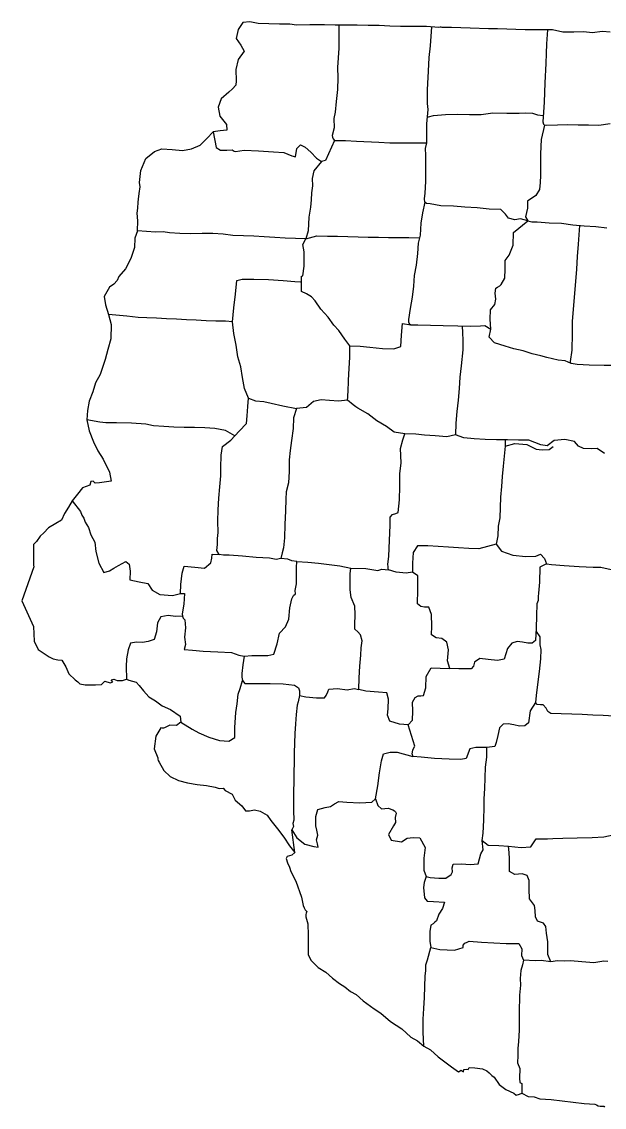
# Model space of a CAD drawing. Extents: x 0 to 16.5, y 0 to 16.2.
# Drawn here: x 0 to 8.2, y 0.91 to 16.2 of the extents above; entities that cross this region are included whole.
import ezdxf

# ---------------------------------------------------------------- set-up
doc = ezdxf.new("R2010")
doc.units = 0
doc.layers.add('WHITE', color=7, linetype='CONTINUOUS')

msp = doc.modelspace()

# ---------------------------------------------------------------- linework, layer by layer
at = {"layer": 'WHITE', "linetype": 'CONTINUOUS'}
for p, q in [((3.044761, 16.089481), (3.018613, 15.960407)), ((3.114094, 16.188333), (3.044761, 16.089481)), ((3.210761, 16.198962), (3.114094, 16.188333)), ((3.326761, 16.172481), (3.210761, 16.198962)), ((3.477983, 16.169888), (3.326761, 16.172481)), ((3.629205, 16.165074), (3.477983, 16.169888)), ((3.773761, 16.162481), (3.629205, 16.165074)), ((3.868355, 16.151028), (3.773761, 16.162481)), ((4.056511, 16.153356), (3.868355, 16.151028)), ((4.262292, 16.156997), (4.056511, 16.153356)), ((4.409761, 16.149481), (4.262292, 16.156997)), ((4.56515, 16.149458), (4.409761, 16.149481)), ((4.463621, 16.149473), (4.464867, 15.826732)), ((4.720872, 16.148962), (4.56515, 16.149458)), ((4.876261, 16.147356), (4.720872, 16.148962)), ((5.03065, 16.144), (4.876261, 16.147356)), ((5.183372, 16.138254), (5.03065, 16.144)), ((5.333761, 16.129481), (5.183372, 16.138254)), ((5.512539, 16.131333), (5.333761, 16.129481)), ((5.697983, 16.130962), (5.512539, 16.131333)), ((5.870761, 16.119481), (5.697983, 16.130962)), ((5.752217, 15.859489), (5.771743, 16.126061)), ((5.890131, 16.12437), (5.870761, 16.119481)), ((5.904391, 16.123259), (5.890131, 16.12437)), ((5.919761, 16.119481), (5.904391, 16.123259)), ((6.049928, 16.116232), (5.919761, 16.119481)), ((6.179932, 16.112574), (6.049928, 16.116232)), ((6.309777, 16.108637), (6.179932, 16.112574)), ((6.569, 16.100459), (6.309777, 16.108637)), ((6.698386, 16.096481), (6.569, 16.100459)), ((6.827626, 16.092753), (6.698386, 16.096481)), ((6.956724, 16.089407), (6.827626, 16.092753)), ((7.085683, 16.086575), (6.956724, 16.089407)), ((7.214506, 16.084388), (7.085683, 16.086575)), ((7.343198, 16.08298), (7.214506, 16.084388)), ((7.471761, 16.082481), (7.343198, 16.08298)), ((7.398859, 16.082343), (7.386761, 15.886481)), ((7.616317, 16.052185), (7.471761, 16.082481)), ((7.912761, 16.056481), (7.770205, 16.051444)), ((8.029835, 16.041777), (7.912761, 16.056481)), ((8.176687, 16.060851), (8.029835, 16.041777)), ((8.283761, 16.049481), (8.176687, 16.060851)), ((3.018613, 15.960407), (3.084242, 15.868222)), ((7.770205, 16.051444), (7.616317, 16.052185)), ((3.130761, 15.784481), (3.045242, 15.668814)), ((3.084242, 15.868222), (3.130761, 15.784481)), ((4.464867, 15.826732), (4.444761, 15.555481)), ((5.735729, 15.695665), (5.752217, 15.859489)), ((7.38055, 15.749352), (7.375136, 15.612387)), ((7.386761, 15.886481), (7.38055, 15.749352)), ((3.045242, 15.668814), (3.013946, 15.526481)), ((5.724713, 15.500737), (5.735729, 15.695665)), ((7.375136, 15.612387), (7.365011, 15.338481)), ((3.013946, 15.526481), (3.017761, 15.367481)), ((4.444761, 15.555481), (4.451589, 15.409794)), ((5.717585, 15.330433), (5.724713, 15.500737)), ((3.014798, 15.303666), (2.966057, 15.255629)), ((3.017761, 15.367481), (3.014798, 15.303666)), ((4.451589, 15.409794), (4.442386, 15.243481)), ((5.712761, 15.240481), (5.717585, 15.330433)), ((7.365011, 15.338481), (7.359456, 15.201305)), ((2.913761, 15.204481), (2.808089, 15.114028)), ((2.966057, 15.255629), (2.913761, 15.204481)), ((4.442386, 15.243481), (4.42662, 15.075668)), ((5.710317, 15.048629), (5.712205, 15.152)), ((5.712205, 15.152), (5.712761, 15.240481)), ((7.359456, 15.201305), (7.353011, 15.063825)), ((2.808089, 15.114028), (2.765886, 14.996856)), ((2.765886, 14.996856), (2.78987, 14.870497)), ((4.42662, 15.075668), (4.413761, 14.925481)), ((5.721761, 14.963481), (5.710317, 15.048629)), ((7.353011, 15.063825), (7.345253, 14.925922)), ((2.78987, 14.870497), (2.882761, 14.752481)), ((4.413761, 14.925481), (4.393205, 14.834)), ((4.393205, 14.834), (4.395983, 14.702962)), ((5.701825, 14.760001), (5.721761, 14.963481)), ((5.711058, 14.85424), (5.724729, 14.859161)), ((5.724729, 14.859161), (5.793761, 14.876481)), ((5.793761, 14.876481), (5.96462, 14.892059)), ((5.96462, 14.892059), (6.133886, 14.896106)), ((6.133886, 14.896106), (6.301839, 14.89434)), ((6.301839, 14.89434), (6.468761, 14.892481)), ((6.468761, 14.892481), (6.630094, 14.915777)), ((6.630094, 14.915777), (6.826094, 14.909518)), ((6.826094, 14.909518), (7.002761, 14.909481)), ((7.002761, 14.909481), (7.089539, 14.91374)), ((7.089539, 14.91374), (7.190317, 14.912888)), ((7.190317, 14.912888), (7.257761, 14.886481)), ((7.257761, 14.886481), (7.341897, 14.876984)), ((7.345253, 14.925922), (7.335761, 14.787481)), ((2.882761, 14.752481), (2.885428, 14.673444)), ((4.395983, 14.702962), (4.368761, 14.597481)), ((5.702537, 14.623401), (5.701825, 14.760001)), ((7.356872, 14.741481), (7.313714, 14.539559)), ((7.335761, 14.787481), (7.341983, 14.755814)), ((7.341983, 14.755814), (7.356872, 14.741481)), ((7.389761, 14.736481), (7.356872, 14.741481)), ((7.540201, 14.743129), (7.389761, 14.736481)), ((7.688241, 14.745025), (7.540201, 14.743129)), ((7.834361, 14.743897), (7.688241, 14.745025)), ((7.979041, 14.741473), (7.834361, 14.743897)), ((8.122761, 14.739481), (7.979041, 14.741473)), ((8.281886, 14.75859), (8.122761, 14.739481)), ((2.510539, 14.462259), (2.606983, 14.55237)), ((2.606983, 14.55237), (2.696761, 14.646481)), ((2.794761, 14.661518), (2.696761, 14.646481)), ((2.696761, 14.646481), (2.735761, 14.427481)), ((2.885428, 14.673444), (2.794761, 14.661518)), ((4.401761, 14.526481), (4.277761, 14.243481)), ((4.368761, 14.597481), (4.372872, 14.57174)), ((4.372872, 14.57174), (4.382317, 14.548222)), ((4.382317, 14.548222), (4.401761, 14.526481)), ((4.401761, 14.526481), (4.557465, 14.523962)), ((4.557465, 14.523962), (4.713391, 14.517666)), ((5.704353, 14.493761), (5.702537, 14.623401)), ((7.313714, 14.539559), (7.302386, 14.337356)), ((1.868761, 14.369481), (1.973948, 14.407512)), ((1.973948, 14.407512), (2.116261, 14.397731)), ((2.116261, 14.397731), (2.265323, 14.383825)), ((2.265323, 14.383825), (2.390761, 14.409481)), ((2.390761, 14.409481), (2.510539, 14.462259)), ((2.735761, 14.427481), (2.797687, 14.389222)), ((2.797687, 14.389222), (2.885168, 14.389407)), ((2.885168, 14.389407), (2.961761, 14.396481)), ((2.961761, 14.396481), (2.976428, 14.38537)), ((2.976428, 14.38537), (2.991761, 14.376925)), ((2.991761, 14.376925), (3.009761, 14.372481)), ((3.009761, 14.372481), (3.13062, 14.3877)), ((3.13062, 14.3877), (3.334636, 14.380981)), ((3.334636, 14.380981), (3.545964, 14.366012)), ((3.85565, 14.29774), (3.871761, 14.415481)), ((3.871761, 14.415481), (3.923016, 14.463921)), ((3.923016, 14.463921), (3.991465, 14.433333)), ((3.991465, 14.433333), (4.069136, 14.359856)), ((4.713391, 14.517666), (5.024798, 14.501296)), ((5.024798, 14.501296), (5.179724, 14.495)), ((5.179724, 14.495), (5.333761, 14.492481)), ((5.333761, 14.492481), (5.704353, 14.493761)), ((5.684761, 14.415481), (5.704353, 14.493761)), ((5.687033, 14.321281), (5.684761, 14.415481)), ((1.678465, 14.103629), (1.746057, 14.273)), ((1.746057, 14.273), (1.868761, 14.369481)), ((3.545964, 14.366012), (3.688761, 14.356481)), ((3.688761, 14.356481), (3.803539, 14.310888)), ((3.803539, 14.310888), (3.85565, 14.29774)), ((4.069136, 14.359856), (4.148057, 14.279629)), ((4.220256, 14.228791), (4.110391, 14.098888)), ((4.148057, 14.279629), (4.220256, 14.228791)), ((4.277761, 14.243481), (4.220256, 14.228791)), ((5.688057, 14.146921), (5.687033, 14.321281)), ((7.302386, 14.337356), (7.300995, 14.141715)), ((1.657761, 13.936481), (1.678465, 14.103629)), ((4.110391, 14.098888), (4.088131, 13.989074)), ((5.686345, 13.948561), (5.688057, 14.146921)), ((7.300995, 14.141715), (7.301761, 14.031481)), ((1.666354, 13.874222), (1.657761, 13.936481)), ((4.088131, 13.989074), (4.094761, 13.887481)), ((5.680409, 13.782361), (5.686345, 13.948561)), ((7.29628, 13.934925), (7.289242, 13.837037)), ((7.301761, 14.031481), (7.29628, 13.934925)), ((1.643761, 13.701481), (1.654502, 13.77974)), ((1.654502, 13.77974), (1.666354, 13.874222)), ((4.079576, 13.789888), (4.07328, 13.689407)), ((4.094761, 13.887481), (4.079576, 13.789888)), ((5.668761, 13.704481), (5.680409, 13.782361)), ((7.289242, 13.837037), (7.237761, 13.752481)), ((1.634428, 13.572814), (1.636761, 13.657148)), ((1.636761, 13.657148), (1.643761, 13.701481)), ((4.07328, 13.689407), (4.062761, 13.586481)), ((5.675724, 13.656185), (5.642214, 13.508965)), ((5.675724, 13.656185), (5.668761, 13.704481)), ((5.699131, 13.638777), (5.675724, 13.656185)), ((5.748761, 13.636481), (5.699131, 13.638777)), ((5.900242, 13.604185), (5.748761, 13.636481)), ((7.120391, 13.670629), (7.119465, 13.573666)), ((7.237761, 13.752481), (7.120391, 13.670629)), ((1.622761, 13.500481), (1.634428, 13.572814)), ((1.632983, 13.393296), (1.622761, 13.500481)), ((4.062761, 13.586481), (4.040391, 13.445148)), ((5.642214, 13.508965), (5.618386, 13.360106)), ((6.07728, 13.602111), (5.900242, 13.604185)), ((6.238761, 13.586481), (6.07728, 13.602111)), ((6.408983, 13.575888), (6.238761, 13.586481)), ((6.577872, 13.55774), (6.408983, 13.575888)), ((6.742761, 13.552481), (6.577872, 13.55774)), ((6.811724, 13.486518), (6.742761, 13.552481)), ((6.852465, 13.434111), (6.811724, 13.486518)), ((7.119465, 13.573666), (7.092761, 13.450481)), ((1.627872, 13.254333), (1.632983, 13.393296)), ((4.040391, 13.445148), (4.030465, 13.252481)), ((5.618386, 13.360106), (5.607495, 13.193434)), ((6.942761, 13.409481), (6.852465, 13.434111)), ((6.91965, 13.229555), (7.122576, 13.393518)), ((7.020902, 13.420919), (6.942761, 13.409481)), ((7.122576, 13.393518), (7.020902, 13.420919)), ((7.092761, 13.450481), (7.122576, 13.393518)), ((7.122576, 13.393518), (7.181946, 13.381444)), ((7.181946, 13.381444), (7.255761, 13.382481)), ((7.255761, 13.382481), (7.422057, 13.364888)), ((7.422057, 13.364888), (7.596798, 13.363074)), ((7.596798, 13.363074), (7.755761, 13.339481)), ((7.755761, 13.339481), (7.917261, 13.326262)), ((7.835983, 13.065296), (7.855627, 13.331307)), ((7.917261, 13.326262), (8.078761, 13.313231)), ((8.078761, 13.313231), (8.237261, 13.297575)), ((1.592761, 13.150481), (1.585823, 13.01884)), ((1.627872, 13.254333), (1.592761, 13.150481)), ((1.882835, 13.236925), (1.627872, 13.254333)), ((1.99102, 13.240703), (1.882835, 13.236925)), ((2.078761, 13.226481), (1.99102, 13.240703)), ((2.227826, 13.214768), (2.078761, 13.226481)), ((2.38228, 13.213444), (2.227826, 13.214768)), ((2.538011, 13.216231), (2.38228, 13.213444)), ((2.690909, 13.216851), (2.538011, 13.216231)), ((2.836863, 13.209027), (2.690909, 13.216851)), ((2.971761, 13.186481), (2.836863, 13.209027)), ((3.120015, 13.184044), (2.971761, 13.186481)), ((3.267464, 13.177758), (3.120015, 13.184044)), ((3.414283, 13.169163), (3.267464, 13.177758)), ((3.560647, 13.159799), (3.414283, 13.169163)), ((3.706732, 13.151204), (3.560647, 13.159799)), ((3.852711, 13.144918), (3.706732, 13.151204)), ((4.030465, 13.252481), (3.998761, 13.142481)), ((3.998761, 13.142481), (4.155761, 13.182481)), ((4.155761, 13.182481), (4.301834, 13.17988)), ((4.301834, 13.17988), (4.446861, 13.17686)), ((4.446861, 13.17686), (4.591057, 13.173592)), ((4.591057, 13.173592), (4.734636, 13.170251)), ((4.734636, 13.170251), (4.877812, 13.167008)), ((4.877812, 13.167008), (5.020798, 13.164037)), ((5.020798, 13.164037), (5.163809, 13.16151)), ((5.163809, 13.16151), (5.307059, 13.1596)), ((5.307059, 13.1596), (5.450761, 13.158481)), ((5.450761, 13.158481), (5.598409, 13.155046)), ((5.607495, 13.193434), (5.580761, 13.080481)), ((6.916205, 13.051074), (6.91965, 13.229555)), ((1.585823, 13.01884), (1.537261, 12.864606)), ((3.998761, 13.142481), (3.852711, 13.144918)), ((3.958761, 13.063481), (3.998761, 13.142481)), ((3.973502, 12.956592), (3.958761, 13.063481)), ((5.580761, 13.080481), (5.57202, 12.934037)), ((6.860761, 12.909481), (6.916205, 13.051074)), ((7.823539, 12.890666), (7.835983, 13.065296)), ((1.537261, 12.864606), (1.459448, 12.718059)), ((3.974687, 12.757037), (3.973502, 12.956592)), ((5.57202, 12.934037), (5.552835, 12.771592)), ((6.806964, 12.837512), (6.860761, 12.909481)), ((7.811761, 12.714481), (7.823539, 12.890666)), ((1.459448, 12.718059), (1.364761, 12.609481)), ((3.954761, 12.619481), (3.974687, 12.757037)), ((5.552835, 12.771592), (5.524761, 12.624481)), ((6.79987, 12.588575), (6.803136, 12.716231)), ((6.803136, 12.716231), (6.806964, 12.837512)), ((7.751761, 11.975481), (7.811761, 12.714481)), ((1.342131, 12.552925), (1.295724, 12.501703)), ((1.364761, 12.609481), (1.342131, 12.552925)), ((3.007687, 12.36374), (3.027761, 12.554481)), ((3.027761, 12.554481), (3.102807, 12.572106)), ((3.102807, 12.572106), (3.265131, 12.574481)), ((3.265131, 12.574481), (3.471511, 12.566856)), ((3.471511, 12.566856), (3.678724, 12.554481)), ((3.678724, 12.554481), (3.843548, 12.542606)), ((3.843548, 12.542606), (3.922761, 12.536481)), ((3.922761, 12.536481), (3.937454, 12.534771)), ((3.93665, 12.61737), (3.954761, 12.619481)), ((3.938761, 12.400481), (3.93665, 12.61737)), ((5.524761, 12.624481), (5.515652, 12.47459)), ((6.747761, 12.497481), (6.79987, 12.588575)), ((1.233761, 12.462481), (1.158613, 12.327407)), ((1.295724, 12.501703), (1.233761, 12.462481)), ((4.008724, 12.366296), (3.938761, 12.400481)), ((5.515652, 12.47459), (5.493886, 12.317856)), ((6.66465, 12.377888), (6.671761, 12.445481)), ((6.671761, 12.445481), (6.697687, 12.461185)), ((6.697687, 12.461185), (6.727835, 12.480444)), ((6.727835, 12.480444), (6.747761, 12.497481)), ((1.158613, 12.327407), (1.179909, 12.213888)), ((2.986502, 12.169222), (3.007687, 12.36374)), ((4.076465, 12.322333), (4.008724, 12.366296)), ((4.129761, 12.269481), (4.076465, 12.322333)), ((4.211724, 12.151592), (4.129761, 12.269481)), ((5.493886, 12.317856), (5.467808, 12.159434)), ((6.659761, 12.216481), (6.671539, 12.293407)), ((6.671539, 12.293407), (6.66465, 12.377888)), ((1.179909, 12.213888), (1.220761, 12.073481)), ((2.965761, 11.970481), (2.986502, 12.169222)), ((4.315465, 12.037037), (4.211724, 12.151592)), ((5.467808, 12.159434), (5.445761, 12.004481)), ((6.593011, 12.011356), (6.597886, 12.13909)), ((6.597886, 12.13909), (6.659761, 12.216481)), ((1.479798, 12.050555), (1.220761, 12.073481)), ((1.220761, 12.073481), (1.259798, 11.936111)), ((1.259798, 11.936111), (1.253724, 11.732518)), ((1.638391, 12.03474), (1.479798, 12.050555)), ((1.758761, 12.026481), (1.638391, 12.03474)), ((1.898374, 12.022165), (1.758761, 12.026481)), ((2.038105, 12.016325), (1.898374, 12.022165)), ((2.177788, 12.009501), (2.038105, 12.016325)), ((2.317261, 12.002231), (2.177788, 12.009501)), ((2.456359, 11.995055), (2.317261, 12.002231)), ((2.594917, 11.988512), (2.456359, 11.995055)), ((2.732773, 11.983141), (2.594917, 11.988512)), ((2.869761, 11.979481), (2.732773, 11.983141)), ((2.965761, 11.970481), (2.869761, 11.979481)), ((2.983761, 11.807444), (2.965761, 11.970481)), ((4.392761, 11.924481), (4.315465, 12.037037)), ((5.347058, 11.784325), (5.359636, 11.950731)), ((5.359636, 11.950731), (5.478761, 11.932481)), ((5.445761, 12.004481), (5.446317, 11.972703)), ((5.446317, 11.972703), (5.452872, 11.948925)), ((5.452872, 11.948925), (5.478761, 11.932481)), ((5.478761, 11.932481), (5.576204, 11.930615)), ((5.576204, 11.930615), (5.933195, 11.920673)), ((6.601261, 11.870684), (6.593011, 12.011356)), ((7.752242, 11.808037), (7.751761, 11.975481)), ((3.016428, 11.644185), (2.983761, 11.807444)), ((4.463724, 11.848481), (4.392761, 11.924481)), ((4.545798, 11.729814), (4.463724, 11.848481)), ((5.334761, 11.624481), (5.347058, 11.784325)), ((5.933195, 11.920673), (6.137327, 11.915921)), ((6.137327, 11.915921), (6.321604, 11.913531)), ((6.200655, 11.9151), (6.205167, 11.8177)), ((6.205167, 11.8177), (6.207761, 11.714481)), ((6.321604, 11.913531), (6.458318, 11.915163)), ((6.458318, 11.915163), (6.519761, 11.922481)), ((6.519761, 11.922481), (6.601261, 11.870684)), ((6.578761, 11.754481), (6.601261, 11.870684)), ((7.74628, 11.573259), (7.752242, 11.808037)), ((1.253724, 11.732518), (1.212761, 11.580481)), ((3.043761, 11.480481), (3.016428, 11.644185)), ((4.616761, 11.636481), (4.545798, 11.729814)), ((4.618386, 11.476231), (4.616761, 11.636481)), ((4.616761, 11.636481), (4.765761, 11.629481)), ((4.765761, 11.629481), (4.901777, 11.617309)), ((5.237558, 11.59109), (5.334761, 11.624481)), ((6.207761, 11.714481), (6.210168, 11.578074)), ((6.656835, 11.675185), (6.578761, 11.754481)), ((6.802687, 11.628777), (6.656835, 11.675185)), ((6.928761, 11.593481), (6.802687, 11.628777)), ((1.212761, 11.580481), (1.176613, 11.439814)), ((3.084589, 11.340731), (3.043761, 11.480481)), ((4.610261, 11.313731), (4.618386, 11.476231)), ((4.901777, 11.617309), (5.076136, 11.596606)), ((5.076136, 11.596606), (5.237558, 11.59109)), ((6.210168, 11.578074), (6.187687, 11.351222)), ((7.059872, 11.563407), (6.928761, 11.593481)), ((7.184983, 11.522888), (7.059872, 11.563407)), ((7.306761, 11.495481), (7.184983, 11.522888)), ((7.39328, 11.469037), (7.306761, 11.495481)), ((7.550242, 11.433259), (7.39328, 11.469037)), ((7.722761, 11.414481), (7.74628, 11.573259)), ((1.176613, 11.439814), (1.104242, 11.231814)), ((3.108636, 11.187481), (3.084589, 11.340731)), ((4.599886, 11.149356), (4.610261, 11.313731)), ((6.187687, 11.351222), (6.164761, 11.193481)), ((7.650761, 11.423481), (7.550242, 11.433259)), ((7.731761, 11.385481), (7.650761, 11.423481)), ((7.725761, 11.404518), (7.722761, 11.414481)), ((7.728761, 11.394777), (7.725761, 11.404518)), ((7.731761, 11.385481), (7.728761, 11.394777)), ((7.816025, 11.371365), (7.731761, 11.385481)), ((7.986872, 11.361888), (7.816025, 11.371365)), ((8.199386, 11.356856), (7.986872, 11.361888)), ((8.40865, 11.356074), (8.199386, 11.356856)), ((1.104242, 11.231814), (1.040761, 11.112481)), ((3.136995, 11.034981), (3.108636, 11.187481)), ((6.164761, 11.193481), (6.158521, 11.032801)), ((1.040761, 11.112481), (0.999465, 10.986666)), ((3.190761, 10.897481), (3.136995, 11.034981)), ((4.594761, 10.983481), (4.599886, 11.149356)), ((6.158521, 11.032801), (6.143641, 10.871161)), ((0.951057, 10.856629), (0.927761, 10.721481)), ((0.999465, 10.986666), (0.951057, 10.856629)), ((3.180465, 10.777777), (3.190761, 10.897481)), ((3.190761, 10.897481), (3.288909, 10.861925)), ((3.288909, 10.861925), (3.409946, 10.849037)), ((4.214745, 10.873433), (4.105569, 10.849745)), ((4.332417, 10.865489), (4.214745, 10.873433)), ((4.456713, 10.854857), (4.332417, 10.865489)), ((4.585761, 10.870481), (4.456713, 10.854857)), ((4.585761, 10.870481), (4.591205, 10.912222)), ((4.666539, 10.803925), (4.585761, 10.870481)), ((4.589317, 10.951074), (4.594761, 10.983481)), ((4.591205, 10.912222), (4.589317, 10.951074)), ((6.143641, 10.871161), (6.125881, 10.708561)), ((0.927761, 10.721481), (0.91537, 10.59059)), ((3.171391, 10.647851), (3.180465, 10.777777)), ((3.409946, 10.849037), (3.512761, 10.825481)), ((3.512761, 10.825481), (3.67328, 10.789037)), ((3.67328, 10.789037), (3.866909, 10.751925)), ((3.866909, 10.751925), (3.826745, 10.6192)), ((4.006761, 10.765481), (3.866909, 10.751925)), ((4.105569, 10.849745), (4.006761, 10.765481)), ((4.701983, 10.777037), (4.666539, 10.803925)), ((4.732761, 10.755481), (4.701983, 10.777037)), ((4.869613, 10.675074), (4.732761, 10.755481)), ((6.125881, 10.708561), (6.111001, 10.545001)), ((0.91537, 10.59059), (0.950886, 10.436356)), ((1.100502, 10.557333), (0.91537, 10.59059)), ((1.181761, 10.549481), (1.100502, 10.557333)), ((1.332042, 10.548669), (1.181761, 10.549481)), ((1.545511, 10.543731), (1.332042, 10.548669)), ((3.162761, 10.541481), (3.171391, 10.647851)), ((3.826745, 10.6192), (3.820386, 10.468481)), ((5.000242, 10.579555), (4.869613, 10.675074)), ((5.133761, 10.498481), (5.000242, 10.579555)), ((0.950886, 10.436356), (1.010589, 10.283434)), ((1.745105, 10.530919), (1.545511, 10.543731)), ((1.853761, 10.506481), (1.745105, 10.530919)), ((1.998043, 10.497296), (1.853761, 10.506481)), ((2.142687, 10.491), (1.998043, 10.497296)), ((2.287386, 10.486481), (2.142687, 10.491)), ((2.431835, 10.482629), (2.287386, 10.486481)), ((2.575729, 10.478333), (2.431835, 10.482629)), ((2.718761, 10.472481), (2.575729, 10.478333)), ((2.868344, 10.444009), (2.718761, 10.472481)), ((3.000107, 10.367036), (2.868344, 10.444009)), ((2.942168, 10.304222), (3.06102, 10.433074)), ((3.06102, 10.433074), (3.162761, 10.541481)), ((3.820386, 10.468481), (3.795464, 10.302012)), ((5.24337, 10.418653), (5.133761, 10.498481)), ((5.391886, 10.393856), (5.24337, 10.418653)), ((6.111001, 10.545001), (6.104761, 10.380481)), ((1.010589, 10.283434), (1.070761, 10.156481)), ((2.827761, 10.218481), (2.942168, 10.304222)), ((3.795464, 10.302012), (3.780761, 10.160481)), ((5.33228, 10.187962), (5.362761, 10.309481)), ((5.362761, 10.309481), (5.391886, 10.393856)), ((5.545089, 10.390622), (5.391886, 10.393856)), ((5.668761, 10.375481), (5.545089, 10.390622)), ((5.817131, 10.369), (5.668761, 10.375481)), ((5.982391, 10.352296), (5.817131, 10.369)), ((6.104761, 10.380481), (5.982391, 10.352296)), ((6.222761, 10.339481), (6.104761, 10.380481)), ((6.37027, 10.326407), (6.222761, 10.339481)), ((6.524502, 10.317555), (6.37027, 10.326407)), ((6.682011, 10.311981), (6.524502, 10.317555)), ((6.839354, 10.30874), (6.682011, 10.311981)), ((6.805886, 10.309429), (6.804761, 10.219481)), ((6.804761, 10.219481), (6.941131, 10.260888)), ((6.993085, 10.306888), (6.839354, 10.30874)), ((6.941131, 10.260888), (7.109057, 10.246074)), ((7.139761, 10.305481), (6.993085, 10.306888)), ((7.109057, 10.246074), (7.240761, 10.179481)), ((7.223502, 10.272111), (7.139761, 10.305481)), ((7.306354, 10.240518), (7.223502, 10.272111)), ((7.493933, 10.303497), (7.396761, 10.226481)), ((7.642386, 10.317606), (7.493933, 10.303497)), ((7.778277, 10.285403), (7.642386, 10.317606)), ((7.837761, 10.223481), (7.778277, 10.285403)), ((1.070761, 10.156481), (1.146094, 10.040666)), ((2.800872, 9.917814), (2.806983, 10.096148)), ((2.806983, 10.096148), (2.827761, 10.218481)), ((3.780761, 10.160481), (3.764214, 10.026965)), ((5.338909, 9.988), (5.33228, 10.187962)), ((6.804761, 10.219481), (6.777163, 9.939423)), ((7.240761, 10.179481), (7.325465, 10.170481)), ((7.396761, 10.226481), (7.306354, 10.240518)), ((7.325465, 10.170481), (7.421724, 10.176814)), ((7.421724, 10.176814), (7.481761, 10.218481)), ((7.907909, 10.188222), (7.837761, 10.223481)), ((8.013613, 10.185407), (7.907909, 10.188222)), ((8.099761, 10.189481), (8.013613, 10.185407)), ((8.201761, 10.120481), (8.099761, 10.189481)), ((1.146094, 10.040666), (1.234761, 9.854629)), ((3.764214, 10.026965), (3.762386, 9.864106)), ((5.319761, 9.830481), (5.338909, 9.988)), ((6.777163, 9.939423), (6.763644, 9.796009)), ((1.234761, 9.854629), (1.256761, 9.729481)), ((2.786737, 9.646881), (2.800761, 9.801481)), ((2.800761, 9.801481), (2.800872, 9.917814)), ((3.762386, 9.864106), (3.754745, 9.704434)), ((5.319946, 9.654814), (5.319761, 9.830481)), ((6.763644, 9.796009), (6.751245, 9.651178)), ((0.857428, 9.632629), (0.784761, 9.547)), ((0.956761, 9.674481), (0.857428, 9.632629)), ((0.973465, 9.723296), (0.956761, 9.674481)), ((1.007724, 9.727666), (0.973465, 9.723296)), ((1.035761, 9.702481), (1.007724, 9.727666)), ((1.097057, 9.705037), (1.035761, 9.702481)), ((1.192798, 9.719592), (1.097057, 9.705037)), ((1.256761, 9.729481), (1.192798, 9.719592)), ((2.773769, 9.487961), (2.786737, 9.646881)), ((3.754745, 9.704434), (3.720761, 9.580481)), ((5.317242, 9.466481), (5.319946, 9.654814)), ((6.751245, 9.651178), (6.740665, 9.50556)), ((0.784761, 9.547), (0.710761, 9.450481)), ((2.764113, 9.326641), (2.773769, 9.487961)), ((3.720761, 9.580481), (3.715793, 9.477263)), ((6.740665, 9.50556), (6.732604, 9.359784)), ((0.660539, 9.364407), (0.600983, 9.274555)), ((0.710761, 9.450481), (0.660539, 9.364407)), ((0.710761, 9.450481), (0.825761, 9.303481)), ((2.760025, 9.164841), (2.764113, 9.326641)), ((3.715793, 9.477263), (3.71102, 9.31174)), ((5.300761, 9.287481), (5.317242, 9.466481)), ((6.732604, 9.359784), (6.727761, 9.214481)), ((0.560761, 9.178481), (0.477798, 9.134407)), ((0.600983, 9.274555), (0.560761, 9.178481)), ((0.825761, 9.303481), (0.846168, 9.252037)), ((0.846168, 9.252037), (0.874354, 9.205259)), ((0.874354, 9.205259), (0.890761, 9.150481)), ((3.71102, 9.31174), (3.705136, 9.118606)), ((5.18412, 9.109934), (5.184761, 9.221481)), ((5.184761, 9.221481), (5.218168, 9.257481)), ((5.218168, 9.257481), (5.26402, 9.271481)), ((5.26402, 9.271481), (5.300761, 9.287481)), ((6.727761, 9.214481), (6.707168, 9.094185)), ((0.375724, 9.069222), (0.312761, 9.002481)), ((0.477798, 9.134407), (0.375724, 9.069222)), ((0.890761, 9.150481), (0.941131, 9.075481)), ((0.941131, 9.075481), (0.971057, 8.974481)), ((2.763761, 9.004481), (2.760025, 9.164841)), ((3.705136, 9.118606), (3.696835, 8.932555)), ((5.178136, 8.892356), (5.18412, 9.109934)), ((6.707168, 9.094185), (6.701687, 8.958111)), ((0.209205, 8.879814), (0.165761, 8.837481)), ((0.26065, 8.952814), (0.209205, 8.879814)), ((0.312761, 9.002481), (0.26065, 8.952814)), ((0.971057, 8.974481), (1.026761, 8.871481)), ((1.026761, 8.871481), (1.04402, 8.736037)), ((2.756872, 8.922629), (2.763761, 9.004481)), ((2.757983, 8.834333), (2.756872, 8.922629)), ((3.696835, 8.932555), (3.684812, 8.788282)), ((5.167464, 8.67234), (5.178136, 8.892356)), ((6.701687, 8.958111), (6.675761, 8.840481)), ((0.165761, 8.837481), (0.164511, 8.642097)), ((1.04402, 8.736037), (1.086168, 8.574592)), ((2.745761, 8.750481), (2.757983, 8.834333)), ((2.779724, 8.696962), (2.745761, 8.750481)), ((3.667761, 8.720481), (3.645465, 8.640259)), ((3.684812, 8.788282), (3.667761, 8.720481)), ((5.510983, 8.724333), (5.498205, 8.574296)), ((5.569761, 8.819481), (5.510983, 8.724333)), ((5.715286, 8.816822), (5.569761, 8.819481)), ((5.860408, 8.809965), (5.715286, 8.816822)), ((6.005093, 8.800589), (5.860408, 8.809965)), ((6.149306, 8.790373), (6.005093, 8.800589)), ((6.293012, 8.780997), (6.149306, 8.790373)), ((6.436175, 8.77414), (6.293012, 8.780997)), ((6.675761, 8.840481), (6.436175, 8.77414)), ((6.675761, 8.840481), (6.754948, 8.74195)), ((6.754948, 8.74195), (6.914761, 8.686731)), ((0.164511, 8.642097), (0.164094, 8.546074)), ((1.086168, 8.574592), (1.156761, 8.442481)), ((1.360761, 8.539481), (1.466902, 8.59909)), ((1.466902, 8.59909), (1.513886, 8.559606)), ((2.57165, 8.503814), (2.660761, 8.580481)), ((2.660761, 8.580481), (2.677715, 8.645805)), ((2.677715, 8.645805), (2.682525, 8.701385)), ((2.682525, 8.701385), (2.779724, 8.696962)), ((2.842131, 8.686333), (2.779724, 8.696962)), ((2.918761, 8.685481), (2.842131, 8.686333)), ((3.109761, 8.674333), (2.918761, 8.685481)), ((3.299428, 8.653629), (3.109761, 8.674333)), ((3.485761, 8.642481), (3.299428, 8.653629)), ((3.582724, 8.62337), (3.485761, 8.642481)), ((3.645465, 8.640259), (3.582724, 8.62337)), ((3.745391, 8.628185), (3.645465, 8.640259)), ((3.802465, 8.605444), (3.745391, 8.628185)), ((3.873761, 8.598481), (3.802465, 8.605444)), ((3.866761, 8.513481), (3.873761, 8.598481)), ((3.873761, 8.598481), (4.026652, 8.588919)), ((4.026652, 8.588919), (4.178136, 8.573731)), ((4.178136, 8.573731), (4.328683, 8.555169)), ((5.152761, 8.553481), (5.167464, 8.67234)), ((5.498205, 8.574296), (5.500761, 8.446481)), ((6.914761, 8.686731), (7.094823, 8.666387)), ((7.094823, 8.666387), (7.234761, 8.672481)), ((7.234761, 8.672481), (7.302761, 8.699074)), ((7.384761, 8.562481), (7.291761, 8.516444)), ((7.302761, 8.699074), (7.356094, 8.637222)), ((7.356094, 8.637222), (7.384761, 8.562481)), ((7.384761, 8.562481), (7.457801, 8.556537)), ((0.169511, 8.524106), (0, 8.044789)), ((0.164094, 8.546074), (0.169511, 8.524106)), ((1.156761, 8.442481), (1.234317, 8.465851)), ((1.234317, 8.465851), (1.297205, 8.504111)), ((1.297205, 8.504111), (1.360761, 8.539481)), ((1.513886, 8.559606), (1.524308, 8.460309)), ((1.524308, 8.460309), (1.520761, 8.340481)), ((2.240465, 8.273148), (2.259057, 8.432814)), ((2.259057, 8.432814), (2.288761, 8.532481)), ((2.288761, 8.532481), (2.436539, 8.517814)), ((2.436539, 8.517814), (2.57165, 8.503814)), ((3.865354, 8.282888), (3.868168, 8.414074)), ((3.868168, 8.414074), (3.866761, 8.513481)), ((4.328683, 8.555169), (4.478761, 8.535481)), ((4.478761, 8.535481), (4.633613, 8.503814)), ((4.622539, 8.314259), (4.622761, 8.423481)), ((4.622761, 8.423481), (4.633613, 8.503814)), ((4.633613, 8.503814), (4.844909, 8.499481)), ((4.844909, 8.499481), (5.011761, 8.472481)), ((5.011761, 8.472481), (5.067052, 8.488884)), ((5.067052, 8.488884), (5.160761, 8.480481)), ((5.155724, 8.528777), (5.152761, 8.553481)), ((5.158465, 8.504518), (5.155724, 8.528777)), ((5.160761, 8.480481), (5.158465, 8.504518)), ((5.269576, 8.445666), (5.160761, 8.480481)), ((5.411946, 8.431296), (5.269576, 8.445666)), ((5.500761, 8.446481), (5.411946, 8.431296)), ((5.575946, 8.393888), (5.500761, 8.446481)), ((7.291761, 8.516444), (7.285761, 8.306185)), ((7.457801, 8.556537), (7.633081, 8.542769)), ((7.633081, 8.542769), (7.848441, 8.527273)), ((7.848441, 8.527273), (8.041721, 8.516145)), ((8.041721, 8.516145), (8.150761, 8.515481)), ((8.150761, 8.515481), (8.296057, 8.483407)), ((1.520761, 8.340481), (1.652354, 8.310148)), ((1.652354, 8.310148), (1.774835, 8.289148)), ((1.774835, 8.289148), (1.833761, 8.193481)), ((2.236761, 8.145481), (2.240465, 8.273148)), ((3.850761, 8.187481), (3.865354, 8.282888)), ((4.622983, 8.20037), (4.622539, 8.314259)), ((5.573909, 8.198074), (5.575946, 8.393888)), ((7.285761, 8.306185), (7.271761, 8.153481)), ((1.833761, 8.193481), (1.943798, 8.134148)), ((1.943798, 8.134148), (2.120057, 8.120148)), ((2.120057, 8.120148), (2.236761, 8.145481)), ((2.236761, 8.145481), (2.292289, 8.14813)), ((2.292289, 8.14813), (2.284074, 7.994919)), ((3.800761, 8.070481), (3.827724, 8.119037)), ((3.827724, 8.119037), (3.853798, 8.143592)), ((3.853798, 8.143592), (3.850761, 8.187481)), ((4.634761, 8.090481), (4.622983, 8.20037)), ((5.570761, 8.000481), (5.573909, 8.198074)), ((7.271761, 8.153481), (7.268131, 8.104074)), ((7.268131, 8.104074), (7.268724, 8.046888)), ((0, 8.044789), (0.165761, 7.683481)), ((2.284074, 7.994919), (2.258761, 7.860481)), ((3.772317, 7.94574), (3.800761, 8.070481)), ((4.689391, 7.967074), (4.634761, 8.090481)), ((4.694465, 7.848555), (4.689391, 7.967074)), ((5.616242, 7.963925), (5.570761, 8.000481)), ((5.67128, 7.95537), (5.616242, 7.963925)), ((5.730761, 7.955481), (5.67128, 7.95537)), ((5.768354, 7.848925), (5.730761, 7.955481)), ((7.251761, 8.001481), (7.247872, 7.832259)), ((7.268724, 8.046888), (7.251761, 8.001481)), ((1.955761, 7.816481), (1.910105, 7.735122)), ((2.061094, 7.837407), (1.955761, 7.816481)), ((2.162428, 7.824555), (2.061094, 7.837407)), ((2.262168, 7.829296), (2.162428, 7.824555)), ((2.258761, 7.860481), (2.262168, 7.829296)), ((2.262168, 7.829296), (2.27202, 7.797)), ((2.27202, 7.797), (2.296761, 7.774481)), ((3.761205, 7.783222), (3.772317, 7.94574)), ((4.687761, 7.704481), (4.694465, 7.848555)), ((5.772835, 7.687703), (5.768354, 7.848925)), ((7.247872, 7.832259), (7.241983, 7.65837)), ((0.165761, 7.683481), (0.176613, 7.475592)), ((1.910105, 7.735122), (1.895011, 7.608106)), ((2.306687, 7.664074), (2.290168, 7.533888)), ((2.296761, 7.774481), (2.306687, 7.664074)), ((3.627391, 7.586777), (3.710761, 7.678481)), ((3.710761, 7.678481), (3.761205, 7.783222)), ((4.688946, 7.643555), (4.687761, 7.704481)), ((5.767761, 7.562481), (5.772835, 7.687703)), ((7.241983, 7.65837), (7.230761, 7.482481)), ((1.866042, 7.498528), (1.778761, 7.469481)), ((1.895011, 7.608106), (1.866042, 7.498528)), ((2.290168, 7.533888), (2.306761, 7.427481)), ((3.594465, 7.435518), (3.627391, 7.586777)), ((4.731242, 7.607074), (4.688946, 7.643555)), ((4.767761, 7.565481), (4.731242, 7.607074)), ((4.792242, 7.480925), (4.767761, 7.565481)), ((5.833391, 7.521666), (5.767761, 7.562481)), ((5.914798, 7.512629), (5.833391, 7.521666)), ((5.985761, 7.462481), (5.914798, 7.512629)), ((7.238997, 7.611568), (7.292964, 7.536231)), ((7.292964, 7.536231), (7.294761, 7.421481)), ((0.176613, 7.475592), (0.232576, 7.357037)), ((0.232576, 7.357037), (0.386761, 7.254481)), ((1.49765, 7.351148), (1.475872, 7.227481)), ((1.530761, 7.445481), (1.49765, 7.351148)), ((1.616613, 7.463037), (1.530761, 7.445481)), ((1.702242, 7.458592), (1.616613, 7.463037)), ((1.778761, 7.469481), (1.702242, 7.458592)), ((2.306761, 7.427481), (2.285317, 7.359925)), ((2.285317, 7.359925), (2.401761, 7.349481)), ((2.401761, 7.349481), (2.551792, 7.332653)), ((3.547761, 7.290481), (3.594465, 7.435518)), ((4.774761, 7.280481), (4.779613, 7.383703)), ((4.779613, 7.383703), (4.792242, 7.480925)), ((6.005835, 7.351), (5.985761, 7.462481)), ((5.99102, 7.200629), (6.005835, 7.351)), ((6.83602, 7.371542), (6.790761, 7.222481)), ((6.898633, 7.446154), (6.83602, 7.371542)), ((6.971706, 7.468603), (6.898633, 7.446154)), ((7.048347, 7.461175), (6.971706, 7.468603)), ((7.121665, 7.446154), (7.048347, 7.461175)), ((7.184767, 7.445828), (7.121665, 7.446154)), ((7.230761, 7.482481), (7.184767, 7.445828)), ((7.294761, 7.421481), (7.306266, 7.359324)), ((7.306266, 7.359324), (7.300131, 7.224555)), ((0.386761, 7.254481), (0.44028, 7.226666)), ((0.44028, 7.226666), (0.506909, 7.210629)), ((0.506909, 7.210629), (0.565761, 7.205481)), ((0.565761, 7.205481), (0.621391, 7.113518)), ((1.475872, 7.227481), (1.470761, 7.118481)), ((2.551792, 7.332653), (2.759761, 7.326606)), ((2.759761, 7.326606), (2.95273, 7.314747)), ((2.95273, 7.314747), (3.057761, 7.280481)), ((3.057761, 7.280481), (3.132094, 7.262037)), ((3.132094, 7.262037), (3.110094, 7.143259)), ((3.132094, 7.262037), (3.236761, 7.275481)), ((3.236761, 7.275481), (3.345391, 7.275814)), ((3.345391, 7.275814), (3.462465, 7.275481)), ((3.462465, 7.275481), (3.547761, 7.290481)), ((4.759168, 7.12337), (4.774761, 7.280481)), ((6.023761, 7.092481), (5.99102, 7.200629)), ((6.446761, 7.229481), (6.374983, 7.177259)), ((6.565057, 7.219444), (6.446761, 7.229481)), ((6.698465, 7.202518), (6.565057, 7.219444)), ((6.790761, 7.222481), (6.698465, 7.202518)), ((7.300131, 7.224555), (7.282886, 7.049731)), ((0.621391, 7.113518), (0.664798, 7.014444)), ((1.470761, 7.118481), (1.473242, 6.940555)), ((3.110094, 7.143259), (3.098761, 7.020481)), ((4.748687, 6.958925), (4.759168, 7.12337)), ((5.694539, 6.977185), (5.762761, 7.098481)), ((5.762761, 7.098481), (5.889576, 7.096259)), ((5.889576, 7.096259), (6.023761, 7.092481)), ((6.15165, 7.087555), (6.023761, 7.092481)), ((6.230205, 7.08574), (6.15165, 7.087555)), ((6.326761, 7.085481), (6.230205, 7.08574)), ((6.357205, 7.125037), (6.326761, 7.085481)), ((6.374983, 7.177259), (6.357205, 7.125037)), ((7.282886, 7.049731), (7.261057, 6.867407)), ((0.664798, 7.014444), (0.753761, 6.930481)), ((0.753761, 6.930481), (0.787687, 6.901555)), ((0.787687, 6.901555), (0.817761, 6.875481)), ((1.120761, 6.866481), (1.170057, 6.914333)), ((1.170057, 6.914333), (1.243798, 6.887296)), ((1.243798, 6.887296), (1.281761, 6.904481)), ((1.260946, 6.932925), (1.297242, 6.938703)), ((1.281761, 6.904481), (1.260946, 6.932925)), ((1.297242, 6.938703), (1.343761, 6.922481)), ((1.343761, 6.922481), (1.42028, 6.923074)), ((1.42028, 6.923074), (1.473242, 6.940555)), ((1.473242, 6.940555), (1.507761, 6.926481)), ((1.507761, 6.926481), (1.60965, 6.897592)), ((1.60965, 6.897592), (1.650872, 6.852037)), ((3.075636, 6.806981), (3.105428, 6.919814)), ((3.098761, 7.020481), (3.099428, 6.967481)), ((3.099428, 6.967481), (3.105428, 6.919814)), ((3.105428, 6.919814), (3.140761, 6.879481)), ((3.140761, 6.879481), (3.315105, 6.880793)), ((3.315105, 6.880793), (3.498261, 6.880981)), ((3.498261, 6.880981), (3.677667, 6.874418)), ((4.743761, 6.794481), (4.748687, 6.958925)), ((5.68965, 6.818777), (5.694539, 6.977185)), ((0.817761, 6.875481), (0.894317, 6.859814)), ((0.894317, 6.859814), (1.038205, 6.860814)), ((1.038205, 6.860814), (1.120761, 6.866481)), ((1.650872, 6.852037), (1.714761, 6.776481)), ((1.714761, 6.776481), (1.789057, 6.692037)), ((3.030761, 6.591481), (3.048183, 6.731106)), ((3.048183, 6.731106), (3.075636, 6.806981)), ((3.677667, 6.874418), (3.840761, 6.855481)), ((3.840761, 6.855481), (3.894131, 6.818481)), ((3.894131, 6.818481), (3.908391, 6.777481)), ((3.908391, 6.777481), (3.907761, 6.708481)), ((4.28528, 6.708333), (4.309242, 6.760962)), ((4.309242, 6.760962), (4.324761, 6.800481)), ((4.324761, 6.800481), (4.443057, 6.808555)), ((4.443057, 6.808555), (4.581131, 6.789074)), ((4.581131, 6.789074), (4.680761, 6.808481)), ((4.680761, 6.808481), (4.743761, 6.794481)), ((4.845131, 6.772444), (4.743761, 6.794481)), ((5.022057, 6.756185), (4.845131, 6.772444)), ((5.140761, 6.745481), (5.022057, 6.756185)), ((5.160909, 6.658962), (5.140761, 6.745481)), ((5.654761, 6.709481), (5.68965, 6.818777)), ((7.261057, 6.867407), (7.241173, 6.710138)), ((1.789057, 6.692037), (1.884465, 6.634259)), ((1.884465, 6.634259), (1.974761, 6.566481)), ((3.011761, 6.468407), (3.030761, 6.591481)), ((3.874761, 6.575481), (3.862083, 6.443868)), ((3.893236, 6.621717), (3.874761, 6.575481)), ((3.907761, 6.708481), (3.893236, 6.621717)), ((3.907761, 6.708481), (3.997242, 6.689037)), ((3.997242, 6.689037), (4.14828, 6.678925)), ((4.14828, 6.678925), (4.259761, 6.675481)), ((4.259761, 6.675481), (4.28528, 6.708333)), ((5.15728, 6.522666), (5.160909, 6.658962)), ((5.500105, 6.615262), (5.539761, 6.682481)), ((5.503011, 6.489731), (5.500105, 6.615262)), ((5.539761, 6.682481), (5.579576, 6.70437)), ((5.579576, 6.70437), (5.615613, 6.706925)), ((5.615613, 6.706925), (5.654761, 6.709481)), ((7.229761, 6.610481), (7.154724, 6.492888)), ((7.241173, 6.710138), (7.229761, 6.610481)), ((7.256576, 6.584814), (7.229761, 6.610481)), ((7.300946, 6.577814), (7.256576, 6.584814)), ((7.341761, 6.577481), (7.300946, 6.577814)), ((7.382057, 6.529851), (7.341761, 6.577481)), ((1.974761, 6.566481), (2.093428, 6.513259)), ((2.093428, 6.513259), (2.229428, 6.420037)), ((3.001428, 6.261555), (3.011761, 6.468407)), ((3.862083, 6.443868), (3.852377, 6.310576)), ((5.150761, 6.431481), (5.15728, 6.522666)), ((5.18328, 6.346444), (5.150761, 6.431481)), ((5.499542, 6.363825), (5.503011, 6.489731)), ((7.154724, 6.492888), (7.133761, 6.325481)), ((7.406131, 6.483777), (7.382057, 6.529851)), ((7.445761, 6.455481), (7.406131, 6.483777)), ((7.594335, 6.452327), (7.445761, 6.455481)), ((7.742417, 6.447122), (7.594335, 6.452327)), ((7.890171, 6.440627), (7.742417, 6.447122)), ((8.037761, 6.433606), (7.890171, 6.440627)), ((8.185351, 6.426819), (8.037761, 6.433606)), ((8.333105, 6.421028), (8.185351, 6.426819)), ((2.082539, 6.292592), (2.007761, 6.254481)), ((2.177317, 6.286037), (2.082539, 6.292592)), ((2.238761, 6.335481), (2.177317, 6.286037)), ((2.229428, 6.420037), (2.238761, 6.335481)), ((2.238761, 6.335481), (2.396761, 6.235481)), ((3.852377, 6.310576), (3.845131, 6.175925)), ((5.318909, 6.308518), (5.18328, 6.346444)), ((5.440761, 6.295481), (5.318909, 6.308518)), ((5.440761, 6.295481), (5.499542, 6.363825)), ((5.534761, 5.997481), (5.440761, 6.295481)), ((6.774956, 6.305889), (6.72312, 6.257154)), ((6.845913, 6.312257), (6.774956, 6.305889)), ((6.92663, 6.296828), (6.845913, 6.312257)), ((7.007749, 6.280175), (6.92663, 6.296828)), ((7.079913, 6.282869), (7.007749, 6.280175)), ((7.133761, 6.325481), (7.079913, 6.282869)), ((1.886761, 6.137962), (1.865094, 5.957666)), ((1.955761, 6.252481), (1.886761, 6.137962)), ((1.976576, 6.251666), (1.955761, 6.252481)), ((1.994946, 6.251296), (1.976576, 6.251666)), ((2.007761, 6.254481), (1.994946, 6.251296)), ((2.396761, 6.235481), (2.492097, 6.183761)), ((2.492097, 6.183761), (2.631929, 6.123161)), ((2.631929, 6.123161), (2.784193, 6.076721)), ((2.916825, 6.067481), (2.997761, 6.118481)), ((2.997761, 6.118481), (3.001428, 6.261555)), ((3.845131, 6.175925), (3.839836, 6.040238)), ((6.699761, 6.145481), (6.680057, 6.048629)), ((6.72312, 6.257154), (6.699761, 6.145481)), ((2.784193, 6.076721), (2.916825, 6.067481)), ((3.839836, 6.040238), (3.835982, 5.903835)), ((5.504317, 5.94), (5.512205, 5.963962)), ((5.512205, 5.963962), (5.534761, 5.997481)), ((6.391094, 5.979407), (6.307761, 5.961222)), ((6.545761, 5.978481), (6.391094, 5.979407)), ((6.544761, 5.843481), (6.545761, 5.978481)), ((6.658131, 5.991333), (6.545761, 5.978481)), ((6.680057, 6.048629), (6.658131, 5.991333)), ((1.865094, 5.957666), (1.916761, 5.830481)), ((1.916761, 5.830481), (1.916946, 5.811481)), ((1.916946, 5.811481), (1.920242, 5.792481)), ((3.835982, 5.903835), (3.833057, 5.767037)), ((5.063761, 5.791481), (5.094094, 5.886407)), ((5.094094, 5.886407), (5.186428, 5.912888)), ((5.186428, 5.912888), (5.282761, 5.912481)), ((5.282761, 5.912481), (5.505761, 5.850481)), ((5.495761, 5.890481), (5.504317, 5.94)), ((5.499465, 5.876777), (5.495761, 5.890481)), ((5.502724, 5.863518), (5.499465, 5.876777)), ((5.505761, 5.850481), (5.502724, 5.863518)), ((5.624481, 5.840281), (5.505761, 5.850481)), ((5.812081, 5.824561), (5.624481, 5.840281)), ((6.015521, 5.811241), (5.812081, 5.824561)), ((6.181761, 5.808241), (6.015521, 5.811241)), ((6.257761, 5.823481), (6.181761, 5.808241)), ((6.307761, 5.961222), (6.257761, 5.823481)), ((6.528011, 5.702637), (6.544761, 5.843481)), ((1.920242, 5.792481), (1.933761, 5.773481)), ((1.933761, 5.773481), (1.998201, 5.652169)), ((3.833057, 5.767037), (3.830552, 5.630164)), ((5.037909, 5.620333), (5.063761, 5.791481)), ((6.523261, 5.552981), (6.528011, 5.702637)), ((1.998201, 5.652169), (2.091364, 5.568169)), ((2.091364, 5.568169), (2.205729, 5.513242)), ((2.205729, 5.513242), (2.333773, 5.479149)), ((3.830552, 5.630164), (3.827957, 5.493539)), ((5.010946, 5.438296), (5.037909, 5.620333)), ((6.520011, 5.401075), (6.523261, 5.552981)), ((2.333773, 5.479149), (2.467974, 5.45765)), ((2.467974, 5.45765), (2.600811, 5.440507)), ((2.600811, 5.440507), (2.724761, 5.419481)), ((2.724761, 5.419481), (2.780724, 5.399444)), ((2.780724, 5.399444), (2.836465, 5.406518)), ((2.836465, 5.406518), (2.861761, 5.370481)), ((2.861761, 5.370481), (2.964242, 5.322592)), ((3.827957, 5.493539), (3.824761, 5.357481)), ((3.824761, 5.357481), (3.826428, 5.226111)), ((4.977761, 5.256481), (5.010946, 5.438296)), ((6.507761, 5.253481), (6.520011, 5.401075)), ((2.964242, 5.322592), (3.004946, 5.236037)), ((3.004946, 5.236037), (3.096761, 5.157481)), ((3.826428, 5.226111), (3.826094, 5.090518)), ((4.402687, 5.184185), (4.463761, 5.215481)), ((4.463761, 5.215481), (4.574589, 5.20909)), ((4.574589, 5.20909), (4.760136, 5.198106)), ((4.760136, 5.198106), (4.925995, 5.206059)), ((4.925995, 5.206059), (4.977761, 5.256481)), ((4.977761, 5.256481), (5.012761, 5.160481)), ((6.507308, 5.140528), (6.507761, 5.253481)), ((3.096761, 5.157481), (3.150835, 5.086629)), ((3.150835, 5.086629), (3.20402, 5.086)), ((3.20402, 5.086), (3.278761, 5.098481)), ((3.278761, 5.098481), (3.355465, 5.079222)), ((3.355465, 5.079222), (3.453057, 5.023074)), ((3.826094, 5.090518), (3.827761, 4.954481)), ((4.140761, 5.004851), (4.165761, 5.106777)), ((4.165761, 5.106777), (4.272761, 5.132481)), ((4.272761, 5.132481), (4.347835, 5.149111)), ((4.347835, 5.149111), (4.402687, 5.184185)), ((5.012761, 5.160481), (5.064391, 5.116222)), ((5.064391, 5.116222), (5.156465, 5.12174)), ((5.156465, 5.12174), (5.224761, 5.099481)), ((5.224761, 5.099481), (5.244687, 5.085703)), ((5.244687, 5.085703), (5.262835, 5.070592)), ((5.270761, 5.051481), (5.25665, 4.993629)), ((5.262835, 5.070592), (5.270761, 5.051481)), ((6.504136, 4.955856), (6.507308, 5.140528)), ((3.453057, 5.023074), (3.507761, 4.950481)), ((3.507761, 4.950481), (3.599909, 4.83474)), ((3.827761, 4.954481), (3.817946, 4.909518)), ((3.817946, 4.909518), (3.826576, 4.863444)), ((4.137761, 4.876481), (4.140761, 5.004851)), ((5.260539, 4.923333), (5.231761, 4.875481)), ((5.25665, 4.993629), (5.260539, 4.923333)), ((6.495527, 4.773247), (6.504136, 4.955856)), ((3.599909, 4.83474), (3.689613, 4.713888)), ((3.826576, 4.863444), (3.802761, 4.820481)), ((3.802761, 4.820481), (3.871131, 4.703666)), ((3.843011, 4.497153), (3.802761, 4.820481)), ((4.153242, 4.813148), (4.137761, 4.876481)), ((4.147761, 4.678481), (4.166946, 4.741814)), ((4.166946, 4.741814), (4.153242, 4.813148)), ((5.231761, 4.875481), (5.164798, 4.752666)), ((5.164798, 4.752666), (5.198724, 4.672962)), ((6.478761, 4.666481), (6.495527, 4.773247)), ((8.193809, 4.719217), (8.346381, 4.752587)), ((3.689613, 4.713888), (3.769761, 4.591481)), ((3.769761, 4.591481), (3.843011, 4.497153)), ((3.871131, 4.703666), (3.984391, 4.617962)), ((3.984391, 4.617962), (4.112761, 4.582481)), ((4.164465, 4.621592), (4.147761, 4.678481)), ((4.173391, 4.572037), (4.164465, 4.621592)), ((5.198724, 4.672962), (5.343761, 4.649481)), ((5.343761, 4.649481), (5.423798, 4.699555)), ((5.423798, 4.699555), (5.508057, 4.70874)), ((5.508057, 4.70874), (5.602761, 4.705481)), ((5.602761, 4.705481), (5.676798, 4.569148)), ((6.496636, 4.537731), (6.478761, 4.666481)), ((6.478761, 4.666481), (6.566835, 4.603592)), ((6.566835, 4.603592), (6.713354, 4.59737)), ((6.713354, 4.59737), (6.852761, 4.588481)), ((6.862761, 4.500481), (6.852761, 4.588481)), ((6.852761, 4.588481), (7.028761, 4.571592)), ((7.166094, 4.578703), (7.242761, 4.690481)), ((7.242761, 4.690481), (7.32228, 4.691)), ((7.32228, 4.691), (7.401576, 4.692629)), ((7.401576, 4.692629), (7.475761, 4.698481)), ((7.475761, 4.698481), (7.618673, 4.698985)), ((7.618673, 4.698985), (7.820097, 4.703953)), ((7.820097, 4.703953), (8.028865, 4.711369)), ((8.028865, 4.711369), (8.193809, 4.719217)), ((3.736011, 4.444247), (3.723761, 4.413481)), ((3.803761, 4.460106), (3.736011, 4.444247)), ((3.843011, 4.497153), (3.803761, 4.460106)), ((4.112761, 4.582481), (4.173391, 4.572037)), ((5.676798, 4.569148), (5.659057, 4.418814)), ((6.422761, 4.340481), (6.460589, 4.480637)), ((6.460589, 4.480637), (6.496636, 4.537731)), ((6.864613, 4.412037), (6.862761, 4.500481)), ((7.028761, 4.571592), (7.166094, 4.578703)), ((3.723761, 4.413481), (3.742576, 4.351777)), ((3.742576, 4.351777), (3.768946, 4.291185)), ((3.768946, 4.291185), (3.787761, 4.229481)), ((5.659057, 4.418814), (5.657761, 4.252481)), ((6.059909, 4.284962), (6.071761, 4.334481)), ((6.06228, 4.228333), (6.059909, 4.284962)), ((6.071761, 4.334481), (6.192317, 4.338925)), ((6.192317, 4.338925), (6.312872, 4.332037)), ((6.312872, 4.332037), (6.422761, 4.340481)), ((6.864909, 4.322925), (6.864613, 4.412037)), ((6.864761, 4.230481), (6.864909, 4.322925)), ((3.787761, 4.229481), (3.859131, 4.093296)), ((5.657761, 4.252481), (5.690428, 4.160111)), ((5.690428, 4.160111), (5.663428, 4.074851)), ((5.690428, 4.160111), (5.748761, 4.148481)), ((5.748761, 4.148481), (5.869983, 4.13674)), ((5.869983, 4.13674), (5.967872, 4.136555)), ((5.967872, 4.136555), (6.045761, 4.191481)), ((6.045761, 4.191481), (6.06228, 4.228333)), ((6.93928, 4.190814), (6.864761, 4.230481)), ((7.042242, 4.198481), (6.93928, 4.190814)), ((7.112761, 4.173481), (7.042242, 4.198481)), ((7.144605, 4.106309), (7.112761, 4.173481)), ((3.859131, 4.093296), (3.938724, 3.868666)), ((5.663428, 4.074851), (5.655761, 4.006481)), ((5.655761, 4.006481), (5.666964, 3.858997)), ((7.140261, 3.981106), (7.144605, 4.106309)), ((7.147917, 3.84709), (7.140261, 3.981106)), ((3.938724, 3.868666), (3.962761, 3.750481)), ((5.666964, 3.858997), (5.707136, 3.812106)), ((7.215761, 3.753481), (7.147917, 3.84709)), ((3.962761, 3.750481), (3.977205, 3.722074)), ((3.977205, 3.722074), (3.990983, 3.692555)), ((3.990983, 3.692555), (4.010761, 3.667481)), ((5.707136, 3.812106), (5.79512, 3.811153)), ((5.79512, 3.811153), (5.949761, 3.801481)), ((5.921872, 3.710555), (5.869317, 3.632074)), ((5.949761, 3.801481), (5.921872, 3.710555)), ((7.225835, 3.681962), (7.215761, 3.753481)), ((7.233687, 3.592), (7.225835, 3.681962)), ((4.005613, 3.646481), (3.997576, 3.624148)), ((3.997576, 3.624148), (3.997761, 3.592481)), ((3.997761, 3.592481), (4.026354, 3.494592)), ((4.010761, 3.667481), (4.005613, 3.646481)), ((5.812909, 3.51837), (5.79128, 3.494259)), ((5.838761, 3.536481), (5.812909, 3.51837)), ((5.869317, 3.632074), (5.838761, 3.536481)), ((7.259761, 3.532481), (7.233687, 3.592)), ((7.342242, 3.506074), (7.259761, 3.532481)), ((4.026354, 3.494592), (4.029835, 3.336703)), ((5.746057, 3.385), (5.742465, 3.248962)), ((5.758761, 3.473481), (5.746057, 3.385)), ((5.79128, 3.494259), (5.758761, 3.473481)), ((7.377613, 3.458555), (7.342242, 3.506074)), ((7.386761, 3.365481), (7.377613, 3.458555)), ((7.404057, 3.241962), (7.386761, 3.365481)), ((4.029835, 3.336703), (4.031761, 3.235481)), ((4.031761, 3.235481), (4.033687, 3.063851)), ((5.742465, 3.248962), (5.757761, 3.160481)), ((6.212613, 3.193444), (6.239168, 3.223814)), ((6.239168, 3.223814), (6.268687, 3.237814)), ((6.268687, 3.237814), (6.295761, 3.248481)), ((6.295761, 3.248481), (6.473198, 3.235872)), ((6.473198, 3.235872), (6.647261, 3.226356)), ((6.647261, 3.226356), (6.820573, 3.219653)), ((6.820573, 3.219653), (6.995761, 3.215481)), ((6.995761, 3.215481), (7.04002, 3.141518)), ((7.405798, 3.063333), (7.404057, 3.241962)), ((4.033687, 3.063851), (4.069168, 2.982444)), ((5.711761, 2.987481), (5.757761, 3.160481)), ((5.757761, 3.160481), (5.887131, 3.134037)), ((5.887131, 3.134037), (6.092724, 3.124259)), ((6.092724, 3.124259), (6.214761, 3.160481)), ((6.212242, 3.177518), (6.212613, 3.193444)), ((6.214761, 3.160481), (6.212242, 3.177518)), ((7.04002, 3.141518), (7.032502, 3.049111)), ((7.445761, 2.958481), (7.405798, 3.063333)), ((4.069168, 2.982444), (4.173761, 2.879481)), ((5.688724, 2.918037), (5.711761, 2.987481)), ((5.689465, 2.836592), (5.688724, 2.918037)), ((7.048761, 2.915481), (7.025094, 2.838962)), ((7.032502, 3.049111), (7.062761, 2.982481)), ((7.062761, 2.982481), (7.048761, 2.915481)), ((7.225721, 2.972665), (7.062761, 2.982481)), ((7.312361, 2.978113), (7.225721, 2.972665)), ((7.445761, 2.958481), (7.312361, 2.978113)), ((7.541687, 2.975666), (7.445761, 2.958481)), ((7.635168, 2.969962), (7.541687, 2.975666)), ((7.725761, 2.972481), (7.635168, 2.969962)), ((7.88428, 2.960111), (7.725761, 2.972481)), ((8.051909, 2.946851), (7.88428, 2.960111)), ((8.195761, 2.968481), (8.051909, 2.946851)), ((8.249687, 2.96537), (8.195761, 2.968481)), ((4.173761, 2.879481), (4.278391, 2.813851)), ((4.278391, 2.813851), (4.375465, 2.729777)), ((5.674777, 2.611028), (5.677761, 2.756481)), ((5.677761, 2.756481), (5.689465, 2.836592)), ((7.025094, 2.838962), (7.015428, 2.724)), ((4.375465, 2.729777), (4.472761, 2.655481)), ((4.472761, 2.655481), (4.549835, 2.609444)), ((4.549835, 2.609444), (4.625354, 2.539851)), ((5.667386, 2.459106), (5.674777, 2.611028)), ((7.021761, 2.631481), (7.006354, 2.490148)), ((7.015428, 2.724), (7.021761, 2.631481)), ((4.625354, 2.539851), (4.705761, 2.498481)), ((4.705761, 2.498481), (4.803946, 2.409074)), ((5.657933, 2.304372), (5.667386, 2.459106)), ((7.006354, 2.490148), (7.003835, 2.244814)), ((4.803946, 2.409074), (4.959242, 2.295222)), ((4.959242, 2.295222), (5.052761, 2.238481)), ((5.648761, 2.150481), (5.657933, 2.304372)), ((5.052761, 2.238481), (5.190168, 2.119925)), ((5.650465, 2.090481), (5.648761, 2.150481)), ((7.003835, 2.244814), (7.001761, 2.097481)), ((5.190168, 2.119925), (5.348687, 2.016703)), ((5.348687, 2.016703), (5.474761, 1.899481)), ((5.651724, 2.030481), (5.650465, 2.090481)), ((5.652761, 1.970481), (5.651724, 2.030481)), ((7.000168, 1.99737), (6.993687, 1.836592)), ((7.001761, 2.097481), (7.000168, 1.99737)), ((5.474761, 1.899481), (5.568613, 1.846555)), ((5.568613, 1.846555), (5.657576, 1.774074)), ((5.657576, 1.774074), (5.652761, 1.970481)), ((6.993687, 1.836592), (6.982761, 1.740481)), ((5.657576, 1.774074), (5.752761, 1.718481)), ((5.752761, 1.718481), (5.863391, 1.622814)), ((6.982761, 1.740481), (6.984909, 1.640666)), ((5.863391, 1.622814), (6.048465, 1.481814)), ((6.984909, 1.640666), (6.978613, 1.537296)), ((6.978613, 1.537296), (7.010761, 1.457481)), ((6.048465, 1.481814), (6.147761, 1.409481)), ((6.147761, 1.409481), (6.187465, 1.431814)), ((6.187465, 1.431814), (6.219391, 1.411481)), ((6.219391, 1.411481), (6.223761, 1.442481)), ((6.223761, 1.442481), (6.263761, 1.447407)), ((6.263761, 1.447407), (6.283761, 1.441222)), ((6.283761, 1.441222), (6.295761, 1.473481)), ((6.295761, 1.473481), (6.376205, 1.468592)), ((6.376205, 1.468592), (6.483317, 1.45037)), ((6.483317, 1.45037), (6.547761, 1.425481)), ((6.547761, 1.425481), (6.581539, 1.397037)), ((6.581539, 1.397037), (6.615317, 1.359925)), ((7.010761, 1.457481), (7.008001, 1.319745)), ((6.615317, 1.359925), (6.649761, 1.335481)), ((6.649761, 1.335481), (6.721835, 1.231592)), ((6.721835, 1.231592), (6.81302, 1.163703)), ((7.008001, 1.319745), (7.013161, 1.260393)), ((7.013161, 1.260393), (7.039201, 1.245009)), ((7.039201, 1.245009), (7.037761, 1.108481)), ((6.81302, 1.163703), (6.927761, 1.110481)), ((6.927761, 1.110481), (6.959835, 1.08374)), ((6.959835, 1.08374), (7.005687, 1.095888)), ((7.005687, 1.095888), (7.037761, 1.108481)), ((7.037761, 1.108481), (7.127798, 1.064)), ((7.127798, 1.064), (7.212724, 1.058629)), ((7.212724, 1.058629), (7.290761, 1.029481)), ((7.290761, 1.029481), (7.450561, 1.018521)), ((7.450561, 1.018521), (7.607481, 1.000841)), ((7.607481, 1.000841), (7.762001, 0.981241)), ((7.762001, 0.981241), (7.914601, 0.964521)), ((7.914601, 0.964521), (8.065761, 0.955481)), ((8.065761, 0.955481), (8.090317, 0.943925)), ((8.090317, 0.943925), (8.111539, 0.93237)), ((8.111539, 0.93237), (8.140761, 0.925481)), ((8.140761, 0.925481), (8.191798, 0.925925)), ((8.191798, 0.925925), (8.204391, 0.911037))]:
    msp.add_line(p, q, dxfattribs=at)

doc.saveas('drawing.dxf')
